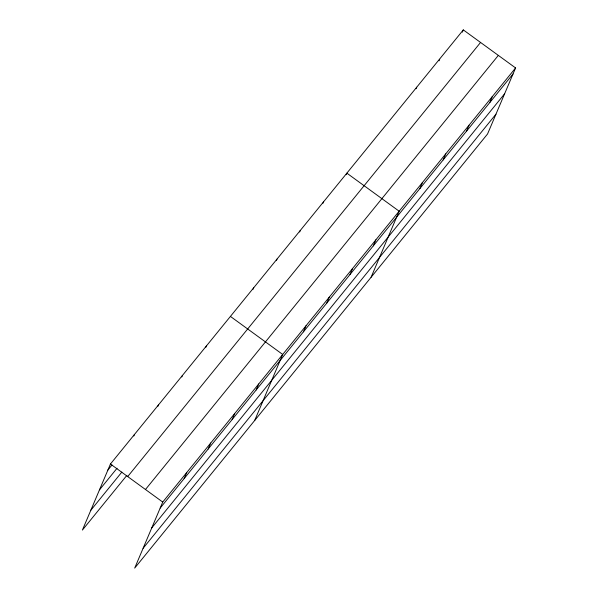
<?xml version="1.0" encoding="UTF-8"?>
<svg xmlns="http://www.w3.org/2000/svg" width="598" height="598" viewBox="0 0 598 598"><rect width="100%" height="100%" fill="white"/><g stroke="black" fill="none" stroke-linecap="round" stroke-linejoin="round"><path stroke-width="0.9" d="M515.588 67.94L162.731 502.058L134.692 568.1L487.549 133.989L515.588 67.94L463.308 29.9L110.451 464.011L82.412 530.06L126.896 475.343M133.803 436.002L134.445 434.492M157.797 406.483L158.44 404.973M181.792 376.964L182.435 375.454M205.787 347.438L206.43 345.936M253.074 289.268L253.709 287.765M276.358 260.616L277.001 259.113M184.162 478.564L186.726 472.532M299.65 231.964L300.286 230.462M208.156 449.038L210.713 443.013M322.935 203.313L323.578 201.81M232.151 419.519L234.708 413.495M346.227 174.661L346.862 173.158L399.143 211.199L371.104 277.24M256.146 390.001L258.702 383.976M254.666 420.499L282.697 354.457L230.424 316.417M303.433 331.83L305.989 325.805M416.088 88.713L416.731 87.203M326.717 303.179L329.274 297.154M439.059 60.809L439.702 59.307M350.009 274.527L352.566 268.502M462.351 32.157L463.308 29.9M373.294 245.875L375.85 239.85M419.871 188.572L422.427 182.547M443.163 159.92L445.719 153.895M466.447 131.268L469.004 125.244M489.74 102.617L492.296 96.592M107.894 470.043L111.99 464.997M99.485 489.844L117.044 468.249M90.821 510.251L121.843 472.091M127.703 476.569L480.56 42.451M145.478 489.5L498.336 55.39M160.167 508.083L513.024 73.965M151.765 527.885L504.622 93.774M143.101 548.291L495.959 114.181M110.451 464.011L162.731 502.058"/></g></svg>
